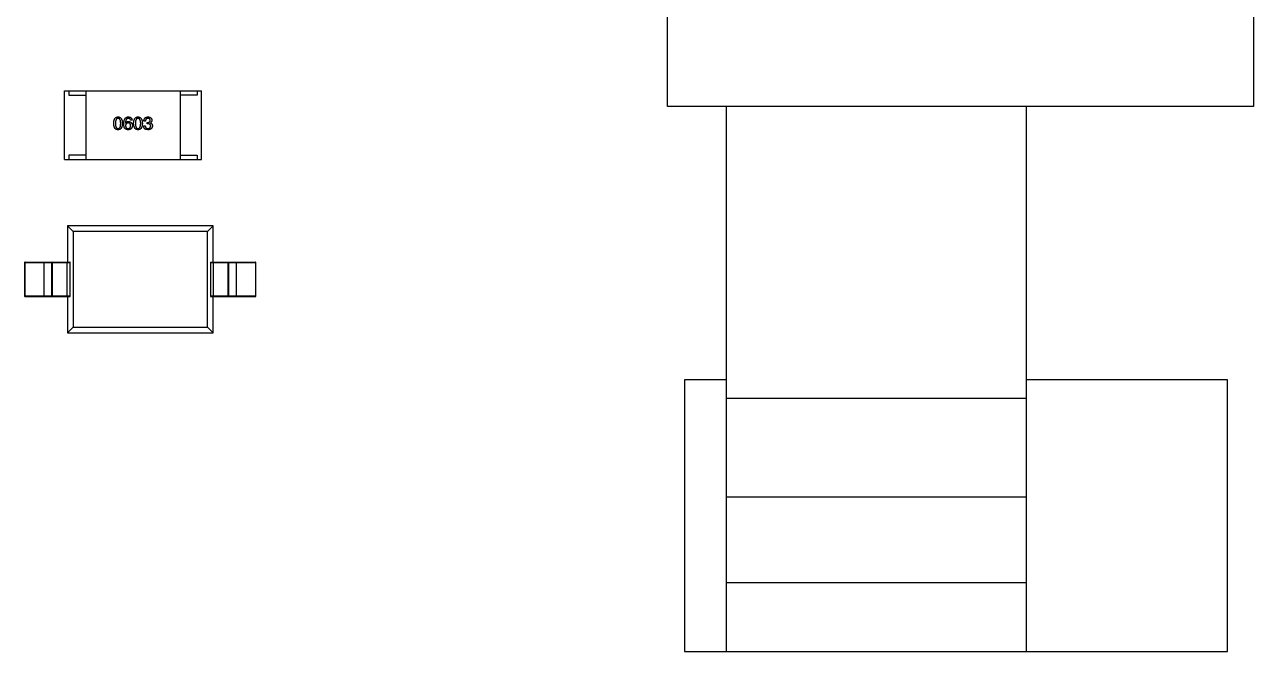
# Model space of a CAD drawing. Header units: inches. Extents: x -36 to 490, y -51 to 98.
# Drawn here: x 370.28 to 384.63, y -5.69 to 1.63 of the extents above; entities that cross this region are included whole.
import ezdxf

# ---------------------------------------------------------------- set-up
doc = ezdxf.new("R2010")
doc.units = ezdxf.units.IN
doc.header["$LTSCALE"] = 1.21
doc.header["$MEASUREMENT"] = 0
doc.layers.get('0').update_dxf_attribs({"linetype": 'CONTINUOUS'})

msp = doc.modelspace()

# ---------------------------------------------------------------- linework, layer by layer
at = {"color": 7, "linetype": 'Continuous'}
for p, q in [((377.79, 0.672), (377.79, 4.971)), ((384.63, 4.971), (384.63, 0.672)), ((370.751, 0.056), (370.751, 0.856)), ((370.751, 0.856), (372.351, 0.856)), ((370.801, 0.856), (370.801, 0.806)), ((370.801, 0.806), (371.001, 0.806)), ((371.001, 0.856), (371.001, 0.056)), ((372.101, 0.856), (372.101, 0.056)), ((372.301, 0.806), (372.101, 0.806)), ((372.301, 0.856), (372.301, 0.806)), ((372.351, 0.056), (372.351, 0.856)), ((384.63, 0.672), (377.79, 0.672)), ((378.48, -5.686), (378.48, 0.672)), ((381.98, -5.686), (381.98, 0.672)), ((371.461, 0.48), (371.462, 0.479)), ((371.54, 0.512), (371.522, 0.512)), ((371.675, 0.449), (371.694, 0.449)), ((371.696, 0.503), (371.678, 0.503)), ((371.714, 0.472), (371.714, 0.487)), ((371.714, 0.487), (371.724, 0.487)), ((371.723, 0.472), (371.714, 0.472)), ((371.753, 0.482), (371.753, 0.481)), ((371.724, 0.401), (371.697, 0.406)), ((370.751, 0.056), (372.351, 0.056)), ((371.001, 0.106), (370.801, 0.106)), ((370.801, 0.106), (370.801, 0.056)), ((372.101, 0.106), (372.301, 0.106)), ((372.301, 0.106), (372.301, 0.056)), ((372.485, -0.719), (370.785, -0.719)), ((370.785, -0.719), (370.851, -0.785)), ((370.785, -0.719), (370.785, -1.144)), ((372.419, -0.785), (370.851, -0.785)), ((370.851, -0.785), (370.851, -1.903)), ((372.485, -0.719), (372.419, -0.785)), ((372.419, -1.903), (372.419, -0.785)), ((372.485, -1.144), (372.485, -0.719)), ((370.29, -1.544), (370.29, -1.144)), ((370.29, -1.144), (370.815, -1.144)), ((370.513, -1.544), (370.513, -1.144)), ((370.6, -1.149), (370.605, -1.144)), ((370.613, -1.144), (370.608, -1.149)), ((370.783, -1.544), (370.783, -1.144)), ((372.455, -1.144), (372.98, -1.144)), ((372.486, -1.144), (372.486, -1.544)), ((372.661, -1.149), (372.656, -1.144)), ((372.664, -1.144), (372.669, -1.149)), ((372.757, -1.544), (372.757, -1.144)), ((372.98, -1.144), (372.98, -1.544)), ((370.285, -1.149), (370.285, -1.539)), ((370.285, -1.149), (370.816, -1.149)), ((370.6, -1.149), (370.6, -1.539)), ((370.608, -1.149), (370.608, -1.539)), ((370.816, -1.539), (370.816, -1.149)), ((372.454, -1.149), (372.985, -1.149)), ((372.454, -1.149), (372.454, -1.539)), ((372.661, -1.539), (372.661, -1.149)), ((372.669, -1.539), (372.669, -1.149)), ((372.985, -1.539), (372.985, -1.149)), ((370.816, -1.539), (370.285, -1.539)), ((370.29, -1.544), (370.815, -1.544)), ((370.605, -1.544), (370.6, -1.539)), ((370.608, -1.539), (370.613, -1.544)), ((370.785, -1.544), (370.785, -1.969)), ((372.985, -1.539), (372.454, -1.539)), ((372.455, -1.544), (372.98, -1.544)), ((372.485, -1.969), (372.485, -1.544)), ((372.656, -1.544), (372.661, -1.539)), ((372.669, -1.539), (372.664, -1.544)), ((370.851, -1.903), (370.785, -1.969)), ((370.785, -1.969), (372.485, -1.969)), ((370.851, -1.903), (372.419, -1.903)), ((372.485, -1.969), (372.419, -1.903)), ((378.48, -2.518), (377.99, -2.518)), ((377.99, -2.518), (377.99, -5.686)), ((384.327, -2.518), (381.98, -2.518)), ((384.327, -5.686), (384.327, -2.518)), ((378.48, -2.731), (381.98, -2.731)), ((378.48, -3.881), (381.98, -3.881)), ((378.48, -4.881), (381.98, -4.881)), ((377.99, -5.686), (384.327, -5.686))]:
    msp.add_line(p, q, dxfattribs=at)
for centre, start, end in [((370.29, -1.149), 90, 180), ((372.98, -1.149), 0, 90), ((370.29, -1.539), 180, 270), ((372.98, -1.539), 270, 0)]:
    msp.add_arc(centre, 0.005, start, end, dxfattribs=at)
for centre, start_param, end_param in [((370.815, -1.149), -1.570796, 0), ((372.455, -1.149), 0, 1.570796), ((370.815, -1.539), -3.141593, -1.570796), ((372.455, -1.539), 1.570796, 3.141593)]:
    msp.add_ellipse(centre, major_axis=(0, 0.005), ratio=0.176327, start_param=start_param, end_param=end_param, dxfattribs=at)
for points, knots in [([(371.325, 0.475), (371.325, 0.478), (371.325, 0.484), (371.326, 0.493), (371.327, 0.501), (371.329, 0.508), (371.33, 0.515), (371.333, 0.521), (371.335, 0.527), (371.338, 0.532), (371.342, 0.536), (371.345, 0.54), (371.35, 0.544), (371.354, 0.546), (371.359, 0.549), (371.364, 0.55), (371.37, 0.551), (371.374, 0.551), (371.376, 0.551)], [0, 0, 0, 0, 0.088823, 0.172287, 0.250296, 0.323438, 0.392244, 0.456221, 0.516635, 0.573871, 0.628, 0.680335, 0.731489, 0.782557, 0.834044, 0.886738, 0.942089, 1, 1, 1, 1]), ([(371.376, 0.401), (371.374, 0.401), (371.37, 0.402), (371.364, 0.403), (371.359, 0.404), (371.354, 0.406), (371.35, 0.409), (371.345, 0.412), (371.342, 0.416), (371.338, 0.42), (371.335, 0.425), (371.333, 0.431), (371.33, 0.437), (371.329, 0.443), (371.327, 0.45), (371.326, 0.458), (371.325, 0.466), (371.325, 0.472), (371.325, 0.475)], [0, 0, 0, 0, 0.059135, 0.115606, 0.169241, 0.221578, 0.273261, 0.324749, 0.377329, 0.431642, 0.488541, 0.548597, 0.612232, 0.680174, 0.752504, 0.829777, 0.912307, 1, 1, 1, 1]), ([(371.376, 0.534), (371.375, 0.534), (371.372, 0.534), (371.369, 0.533), (371.365, 0.532), (371.362, 0.531), (371.36, 0.528), (371.357, 0.526), (371.355, 0.523), (371.353, 0.519), (371.351, 0.515), (371.35, 0.511), (371.348, 0.506), (371.347, 0.501), (371.346, 0.495), (371.346, 0.489), (371.345, 0.482), (371.345, 0.478), (371.345, 0.475)], [0, 0, 0, 0, 0.049764, 0.097007, 0.143217, 0.188577, 0.235116, 0.282997, 0.333719, 0.387776, 0.445989, 0.508679, 0.576563, 0.649481, 0.728235, 0.812722, 0.903548, 1, 1, 1, 1]), ([(371.345, 0.475), (371.345, 0.473), (371.345, 0.468), (371.346, 0.461), (371.346, 0.455), (371.347, 0.449), (371.348, 0.444), (371.35, 0.439), (371.351, 0.435), (371.353, 0.431), (371.355, 0.427), (371.357, 0.424), (371.36, 0.422), (371.362, 0.42), (371.365, 0.418), (371.369, 0.417), (371.372, 0.416), (371.375, 0.416), (371.376, 0.416)], [0, 0, 0, 0, 0.096457, 0.187288, 0.27178, 0.350132, 0.423455, 0.491343, 0.554037, 0.612253, 0.666313, 0.717038, 0.764921, 0.811214, 0.856775, 0.902988, 0.950234, 1, 1, 1, 1]), ([(371.376, 0.551), (371.378, 0.551), (371.382, 0.551), (371.387, 0.55), (371.392, 0.548), (371.397, 0.546), (371.402, 0.543), (371.406, 0.54), (371.409, 0.536), (371.413, 0.531), (371.416, 0.526), (371.418, 0.521), (371.421, 0.515), (371.423, 0.508), (371.424, 0.5), (371.425, 0.492), (371.426, 0.484), (371.426, 0.478), (371.427, 0.475)], [0, 0, 0, 0, 0.057415, 0.112361, 0.16496, 0.216437, 0.267441, 0.318839, 0.371478, 0.426325, 0.483626, 0.544235, 0.608673, 0.677374, 0.750405, 0.828394, 0.911525, 1, 1, 1, 1]), ([(371.407, 0.475), (371.407, 0.478), (371.407, 0.482), (371.406, 0.489), (371.406, 0.495), (371.405, 0.501), (371.404, 0.506), (371.403, 0.511), (371.401, 0.515), (371.399, 0.519), (371.397, 0.523), (371.395, 0.526), (371.392, 0.528), (371.389, 0.531), (371.386, 0.532), (371.383, 0.533), (371.379, 0.534), (371.377, 0.534), (371.376, 0.534)], [0, 0, 0, 0, 0.095719, 0.185854, 0.269738, 0.347952, 0.420315, 0.487894, 0.550245, 0.608186, 0.662454, 0.713283, 0.761375, 0.808209, 0.854301, 0.901312, 0.949396, 1, 1, 1, 1]), ([(371.376, 0.416), (371.377, 0.416), (371.379, 0.416), (371.383, 0.417), (371.386, 0.418), (371.389, 0.42), (371.392, 0.422), (371.395, 0.425), (371.397, 0.428), (371.399, 0.431), (371.401, 0.435), (371.403, 0.44), (371.404, 0.444), (371.405, 0.45), (371.406, 0.455), (371.406, 0.462), (371.407, 0.468), (371.407, 0.473), (371.407, 0.475)], [0, 0, 0, 0, 0.050879, 0.099377, 0.146973, 0.193618, 0.240619, 0.289461, 0.34047, 0.395283, 0.453059, 0.515633, 0.582666, 0.655287, 0.732971, 0.815933, 0.905166, 1, 1, 1, 1]), ([(371.427, 0.475), (371.426, 0.472), (371.426, 0.466), (371.426, 0.458), (371.424, 0.45), (371.423, 0.443), (371.421, 0.437), (371.419, 0.431), (371.416, 0.425), (371.413, 0.42), (371.41, 0.416), (371.406, 0.412), (371.402, 0.409), (371.397, 0.406), (371.393, 0.404), (371.387, 0.403), (371.382, 0.402), (371.378, 0.401), (371.376, 0.401)], [0, 0, 0, 0, 0.08769, 0.170218, 0.24749, 0.319818, 0.387758, 0.451391, 0.511445, 0.568185, 0.622681, 0.67526, 0.726746, 0.778428, 0.830764, 0.884397, 0.940866, 1, 1, 1, 1]), ([(371.442, 0.472), (371.442, 0.475), (371.443, 0.481), (371.443, 0.49), (371.445, 0.498), (371.446, 0.506), (371.448, 0.513), (371.451, 0.519), (371.453, 0.525), (371.457, 0.531), (371.46, 0.535), (371.464, 0.539), (371.469, 0.543), (371.473, 0.546), (371.479, 0.548), (371.484, 0.55), (371.49, 0.551), (371.494, 0.551), (371.496, 0.551)], [0, 0, 0, 0, 0.087517, 0.169686, 0.246944, 0.319347, 0.387088, 0.450961, 0.511075, 0.567974, 0.622351, 0.675039, 0.726853, 0.778688, 0.83093, 0.884738, 0.941043, 1, 1, 1, 1]), ([(371.453, 0.421), (371.452, 0.423), (371.45, 0.426), (371.448, 0.431), (371.446, 0.437), (371.445, 0.443), (371.444, 0.449), (371.443, 0.457), (371.442, 0.464), (371.442, 0.469), (371.442, 0.472)], [0, 0, 0, 0, 0.101889, 0.209155, 0.322694, 0.442863, 0.569758, 0.70479, 0.848502, 1, 1, 1, 1]), ([(371.496, 0.534), (371.495, 0.534), (371.493, 0.534), (371.489, 0.533), (371.485, 0.532), (371.482, 0.53), (371.479, 0.528), (371.476, 0.526), (371.474, 0.523), (371.472, 0.52), (371.469, 0.516), (371.468, 0.512), (371.466, 0.508), (371.465, 0.503), (371.463, 0.498), (371.462, 0.492), (371.462, 0.486), (371.461, 0.482), (371.461, 0.48)], [0, 0, 0, 0, 0.054741, 0.107075, 0.158339, 0.208382, 0.258772, 0.310045, 0.362765, 0.417822, 0.475982, 0.537466, 0.602901, 0.673037, 0.747247, 0.826291, 0.910782, 1, 1, 1, 1]), ([(371.462, 0.479), (371.463, 0.481), (371.465, 0.483), (371.468, 0.487), (371.471, 0.49), (371.476, 0.493), (371.48, 0.495), (371.485, 0.496), (371.491, 0.497), (371.494, 0.497), (371.496, 0.497)], [0, 0, 0, 0, 0.122276, 0.239997, 0.35611, 0.473903, 0.59404, 0.720428, 0.855383, 1, 1, 1, 1]), ([(371.494, 0.481), (371.493, 0.481), (371.491, 0.481), (371.487, 0.48), (371.484, 0.48), (371.481, 0.479), (371.479, 0.477), (371.476, 0.476), (371.474, 0.474), (371.472, 0.472), (371.47, 0.47), (371.469, 0.468), (371.467, 0.465), (371.466, 0.463), (371.465, 0.459), (371.464, 0.456), (371.464, 0.453), (371.464, 0.45), (371.464, 0.449)], [0, 0, 0, 0, 0.070453, 0.136523, 0.199866, 0.260392, 0.318446, 0.374657, 0.430182, 0.485556, 0.541071, 0.598396, 0.657208, 0.718642, 0.783247, 0.851631, 0.923928, 1, 1, 1, 1]), ([(371.464, 0.449), (371.464, 0.448), (371.464, 0.445), (371.464, 0.441), (371.465, 0.438), (371.466, 0.435), (371.467, 0.432), (371.469, 0.429), (371.47, 0.427), (371.472, 0.425), (371.474, 0.423), (371.477, 0.421), (371.479, 0.42), (371.482, 0.418), (371.485, 0.417), (371.488, 0.417), (371.491, 0.416), (371.494, 0.416), (371.495, 0.416)], [0, 0, 0, 0, 0.076467, 0.148148, 0.216496, 0.280559, 0.342274, 0.401168, 0.458322, 0.514073, 0.569257, 0.62465, 0.68124, 0.739113, 0.799947, 0.862804, 0.929597, 1, 1, 1, 1]), ([(371.523, 0.45), (371.523, 0.451), (371.523, 0.453), (371.523, 0.457), (371.522, 0.46), (371.521, 0.463), (371.52, 0.466), (371.519, 0.468), (371.517, 0.471), (371.515, 0.473), (371.513, 0.475), (371.511, 0.476), (371.509, 0.478), (371.506, 0.479), (371.503, 0.48), (371.5, 0.48), (371.497, 0.481), (371.495, 0.481), (371.494, 0.481)], [0, 0, 0, 0, 0.076288, 0.14871, 0.216387, 0.281386, 0.342528, 0.402111, 0.4591, 0.514852, 0.569974, 0.625644, 0.682226, 0.740156, 0.800362, 0.863471, 0.930116, 1, 1, 1, 1]), ([(371.495, 0.416), (371.496, 0.416), (371.498, 0.416), (371.501, 0.417), (371.504, 0.418), (371.507, 0.419), (371.509, 0.42), (371.512, 0.422), (371.514, 0.423), (371.516, 0.425), (371.517, 0.428), (371.519, 0.43), (371.52, 0.433), (371.521, 0.436), (371.522, 0.439), (371.523, 0.442), (371.523, 0.446), (371.523, 0.448), (371.523, 0.45)], [0, 0, 0, 0, 0.066682, 0.130303, 0.190802, 0.248749, 0.30534, 0.361219, 0.415721, 0.471765, 0.528279, 0.586428, 0.64659, 0.710143, 0.776461, 0.846692, 0.921137, 1, 1, 1, 1]), ([(371.496, 0.551), (371.498, 0.551), (371.501, 0.551), (371.506, 0.55), (371.51, 0.549), (371.514, 0.548), (371.518, 0.547), (371.521, 0.545), (371.524, 0.543), (371.527, 0.54), (371.53, 0.538), (371.532, 0.535), (371.534, 0.532), (371.536, 0.528), (371.537, 0.525), (371.538, 0.521), (371.539, 0.516), (371.54, 0.514), (371.54, 0.512)], [0, 0, 0, 0, 0.073784, 0.144317, 0.211047, 0.274818, 0.336501, 0.395724, 0.453465, 0.510016, 0.566585, 0.622844, 0.680328, 0.739335, 0.800408, 0.863904, 0.93053, 1, 1, 1, 1]), ([(371.522, 0.512), (371.521, 0.514), (371.521, 0.517), (371.519, 0.522), (371.517, 0.526), (371.514, 0.529), (371.51, 0.531), (371.506, 0.533), (371.501, 0.534), (371.498, 0.534), (371.496, 0.534)], [0, 0, 0, 0, 0.1439, 0.274233, 0.394478, 0.509388, 0.621911, 0.738504, 0.863414, 1, 1, 1, 1]), ([(371.496, 0.497), (371.498, 0.497), (371.502, 0.497), (371.507, 0.496), (371.512, 0.495), (371.516, 0.493), (371.52, 0.491), (371.524, 0.489), (371.528, 0.487), (371.531, 0.484), (371.533, 0.481), (371.536, 0.477), (371.538, 0.474), (371.54, 0.47), (371.541, 0.465), (371.542, 0.461), (371.543, 0.456), (371.543, 0.452), (371.543, 0.451)], [0, 0, 0, 0, 0.074228, 0.144548, 0.211288, 0.274576, 0.335162, 0.393915, 0.450599, 0.506657, 0.562409, 0.618617, 0.676096, 0.735061, 0.79654, 0.860906, 0.928473, 1, 1, 1, 1]), ([(371.543, 0.451), (371.543, 0.449), (371.543, 0.445), (371.542, 0.44), (371.541, 0.435), (371.54, 0.431), (371.537, 0.426), (371.535, 0.422), (371.532, 0.418), (371.53, 0.415), (371.528, 0.414)], [0, 0, 0, 0, 0.12904, 0.253809, 0.377066, 0.499122, 0.621469, 0.744665, 0.870607, 1, 1, 1, 1]), ([(371.558, 0.475), (371.558, 0.478), (371.558, 0.484), (371.559, 0.493), (371.56, 0.501), (371.562, 0.508), (371.564, 0.515), (371.566, 0.521), (371.568, 0.527), (371.571, 0.532), (371.575, 0.536), (371.579, 0.54), (371.583, 0.544), (371.587, 0.546), (371.592, 0.549), (371.597, 0.55), (371.603, 0.551), (371.607, 0.551), (371.609, 0.551)], [0, 0, 0, 0, 0.088823, 0.172287, 0.250296, 0.323438, 0.392244, 0.456221, 0.516635, 0.573871, 0.628, 0.680335, 0.731489, 0.782557, 0.834044, 0.886738, 0.942089, 1, 1, 1, 1]), ([(371.609, 0.401), (371.607, 0.401), (371.603, 0.402), (371.597, 0.403), (371.592, 0.404), (371.587, 0.406), (371.583, 0.409), (371.579, 0.412), (371.575, 0.416), (371.572, 0.42), (371.568, 0.425), (371.566, 0.431), (371.564, 0.437), (371.562, 0.443), (371.56, 0.45), (371.559, 0.458), (371.558, 0.466), (371.558, 0.472), (371.558, 0.475)], [0, 0, 0, 0, 0.059135, 0.115606, 0.169241, 0.221578, 0.273261, 0.324749, 0.377329, 0.431642, 0.488541, 0.548597, 0.612232, 0.680174, 0.752504, 0.829777, 0.912307, 1, 1, 1, 1]), ([(371.609, 0.534), (371.608, 0.534), (371.605, 0.534), (371.602, 0.533), (371.599, 0.532), (371.596, 0.531), (371.593, 0.528), (371.59, 0.526), (371.588, 0.523), (371.586, 0.519), (371.584, 0.515), (371.583, 0.511), (371.581, 0.506), (371.58, 0.501), (371.58, 0.495), (371.579, 0.489), (371.579, 0.482), (371.579, 0.478), (371.579, 0.475)], [0, 0, 0, 0, 0.049764, 0.097007, 0.143217, 0.188577, 0.235116, 0.282997, 0.333719, 0.387776, 0.445989, 0.508679, 0.576563, 0.649481, 0.728235, 0.812722, 0.903548, 1, 1, 1, 1]), ([(371.579, 0.475), (371.579, 0.473), (371.579, 0.468), (371.579, 0.461), (371.58, 0.455), (371.58, 0.449), (371.581, 0.444), (371.583, 0.439), (371.584, 0.435), (371.586, 0.431), (371.588, 0.427), (371.59, 0.424), (371.593, 0.422), (371.596, 0.42), (371.599, 0.418), (371.602, 0.417), (371.605, 0.416), (371.608, 0.416), (371.609, 0.416)], [0, 0, 0, 0, 0.096457, 0.187288, 0.27178, 0.350132, 0.423455, 0.491343, 0.554037, 0.612253, 0.666313, 0.717038, 0.764921, 0.811214, 0.856775, 0.902988, 0.950234, 1, 1, 1, 1]), ([(371.609, 0.551), (371.611, 0.551), (371.615, 0.551), (371.62, 0.55), (371.625, 0.548), (371.63, 0.546), (371.635, 0.543), (371.639, 0.54), (371.643, 0.536), (371.646, 0.531), (371.649, 0.526), (371.652, 0.521), (371.654, 0.515), (371.656, 0.508), (371.657, 0.5), (371.658, 0.492), (371.659, 0.484), (371.66, 0.478), (371.66, 0.475)], [0, 0, 0, 0, 0.057415, 0.112361, 0.16496, 0.216437, 0.267441, 0.318839, 0.371478, 0.426325, 0.483626, 0.544235, 0.608673, 0.677374, 0.750405, 0.828394, 0.911525, 1, 1, 1, 1]), ([(371.64, 0.475), (371.64, 0.478), (371.64, 0.482), (371.64, 0.489), (371.639, 0.495), (371.638, 0.501), (371.637, 0.506), (371.636, 0.511), (371.634, 0.515), (371.632, 0.519), (371.63, 0.523), (371.628, 0.526), (371.625, 0.528), (371.623, 0.531), (371.62, 0.532), (371.616, 0.533), (371.613, 0.534), (371.61, 0.534), (371.609, 0.534)], [0, 0, 0, 0, 0.095719, 0.185854, 0.269738, 0.347952, 0.420315, 0.487894, 0.550245, 0.608186, 0.662454, 0.713283, 0.761375, 0.808209, 0.854301, 0.901312, 0.949396, 1, 1, 1, 1]), ([(371.609, 0.416), (371.61, 0.416), (371.613, 0.416), (371.616, 0.417), (371.62, 0.418), (371.623, 0.42), (371.625, 0.422), (371.628, 0.425), (371.63, 0.428), (371.632, 0.431), (371.634, 0.435), (371.636, 0.44), (371.637, 0.444), (371.638, 0.45), (371.639, 0.455), (371.64, 0.462), (371.64, 0.468), (371.64, 0.473), (371.64, 0.475)], [0, 0, 0, 0, 0.050879, 0.099377, 0.146973, 0.193618, 0.240619, 0.289461, 0.34047, 0.395283, 0.453059, 0.515633, 0.582666, 0.655287, 0.732971, 0.815933, 0.905166, 1, 1, 1, 1]), ([(371.66, 0.475), (371.66, 0.472), (371.659, 0.466), (371.659, 0.458), (371.658, 0.45), (371.656, 0.443), (371.654, 0.437), (371.652, 0.431), (371.649, 0.425), (371.646, 0.42), (371.643, 0.416), (371.639, 0.412), (371.635, 0.409), (371.631, 0.406), (371.626, 0.404), (371.62, 0.403), (371.615, 0.402), (371.611, 0.401), (371.609, 0.401)], [0, 0, 0, 0, 0.08769, 0.170218, 0.24749, 0.319818, 0.387758, 0.451391, 0.511445, 0.568185, 0.622681, 0.67526, 0.726746, 0.778428, 0.830764, 0.884397, 0.940866, 1, 1, 1, 1]), ([(371.697, 0.406), (371.696, 0.407), (371.694, 0.408), (371.692, 0.409), (371.689, 0.411), (371.687, 0.413), (371.685, 0.415), (371.684, 0.417), (371.682, 0.419), (371.681, 0.422), (371.679, 0.425), (371.678, 0.428), (371.677, 0.431), (371.676, 0.434), (371.676, 0.437), (371.675, 0.441), (371.675, 0.445), (371.675, 0.448), (371.675, 0.449)], [0, 0, 0, 0, 0.056906, 0.113264, 0.168825, 0.223843, 0.279195, 0.335267, 0.392098, 0.450414, 0.51054, 0.572219, 0.636652, 0.703156, 0.773102, 0.845505, 0.921063, 1, 1, 1, 1]), ([(371.678, 0.503), (371.678, 0.505), (371.678, 0.509), (371.679, 0.514), (371.68, 0.519), (371.681, 0.524), (371.683, 0.528), (371.685, 0.532), (371.687, 0.536), (371.69, 0.539), (371.693, 0.542), (371.697, 0.544), (371.701, 0.546), (371.705, 0.548), (371.71, 0.55), (371.715, 0.55), (371.72, 0.551), (371.724, 0.551), (371.725, 0.551)], [0, 0, 0, 0, 0.074804, 0.144899, 0.211458, 0.274554, 0.334363, 0.392059, 0.448123, 0.503024, 0.558154, 0.613471, 0.670844, 0.729926, 0.792003, 0.857405, 0.926768, 1, 1, 1, 1]), ([(371.694, 0.449), (371.694, 0.448), (371.694, 0.445), (371.694, 0.441), (371.695, 0.438), (371.696, 0.435), (371.697, 0.432), (371.698, 0.429), (371.7, 0.426), (371.702, 0.424), (371.704, 0.422), (371.706, 0.421), (371.709, 0.419), (371.711, 0.418), (371.714, 0.417), (371.718, 0.417), (371.721, 0.416), (371.723, 0.416), (371.725, 0.416)], [0, 0, 0, 0, 0.07723, 0.149593, 0.217944, 0.282232, 0.34411, 0.402297, 0.458791, 0.513966, 0.568538, 0.623291, 0.679957, 0.737243, 0.798142, 0.86118, 0.928728, 1, 1, 1, 1]), ([(371.725, 0.534), (371.724, 0.534), (371.721, 0.534), (371.718, 0.534), (371.715, 0.533), (371.712, 0.532), (371.71, 0.531), (371.708, 0.53), (371.705, 0.528), (371.704, 0.526), (371.702, 0.524), (371.7, 0.522), (371.699, 0.519), (371.698, 0.517), (371.697, 0.514), (371.697, 0.51), (371.696, 0.507), (371.696, 0.504), (371.696, 0.503)], [0, 0, 0, 0, 0.069877, 0.136363, 0.198671, 0.257968, 0.315462, 0.370709, 0.425568, 0.479847, 0.535753, 0.592303, 0.651386, 0.713311, 0.778642, 0.84836, 0.921866, 1, 1, 1, 1]), ([(371.757, 0.445), (371.757, 0.446), (371.757, 0.448), (371.756, 0.451), (371.756, 0.454), (371.755, 0.457), (371.753, 0.459), (371.752, 0.461), (371.75, 0.463), (371.748, 0.465), (371.746, 0.467), (371.744, 0.468), (371.741, 0.469), (371.738, 0.47), (371.734, 0.471), (371.731, 0.471), (371.727, 0.472), (371.724, 0.472), (371.723, 0.472)], [0, 0, 0, 0, 0.066518, 0.129194, 0.188613, 0.245254, 0.300032, 0.353805, 0.407079, 0.461108, 0.516272, 0.574141, 0.634837, 0.699275, 0.767504, 0.840272, 0.917505, 1, 1, 1, 1]), ([(371.724, 0.487), (371.725, 0.487), (371.727, 0.488), (371.73, 0.488), (371.733, 0.488), (371.736, 0.489), (371.738, 0.49), (371.74, 0.491), (371.742, 0.492), (371.744, 0.494), (371.746, 0.495), (371.747, 0.497), (371.749, 0.499), (371.75, 0.501), (371.751, 0.503), (371.751, 0.506), (371.752, 0.508), (371.752, 0.51), (371.752, 0.511)], [0, 0, 0, 0, 0.079415, 0.154091, 0.22508, 0.29186, 0.355026, 0.415127, 0.472418, 0.528511, 0.583551, 0.638361, 0.693547, 0.750023, 0.807857, 0.868401, 0.932259, 1, 1, 1, 1]), ([(371.777, 0.447), (371.777, 0.445), (371.777, 0.442), (371.776, 0.437), (371.775, 0.432), (371.773, 0.428), (371.771, 0.424), (371.769, 0.42), (371.766, 0.417), (371.763, 0.414), (371.759, 0.411), (371.755, 0.409), (371.751, 0.406), (371.746, 0.405), (371.741, 0.403), (371.736, 0.402), (371.73, 0.402), (371.726, 0.401), (371.724, 0.401)], [0, 0, 0, 0, 0.068236, 0.132937, 0.194125, 0.253174, 0.310181, 0.365986, 0.421096, 0.476216, 0.532352, 0.590232, 0.649824, 0.71274, 0.778406, 0.848058, 0.921922, 1, 1, 1, 1]), ([(371.725, 0.551), (371.727, 0.551), (371.731, 0.551), (371.735, 0.55), (371.74, 0.55), (371.744, 0.548), (371.748, 0.547), (371.752, 0.545), (371.755, 0.543), (371.758, 0.541), (371.761, 0.538), (371.763, 0.536), (371.765, 0.532), (371.767, 0.529), (371.768, 0.525), (371.769, 0.521), (371.77, 0.517), (371.77, 0.514), (371.771, 0.513)], [0, 0, 0, 0, 0.077845, 0.151584, 0.221397, 0.287366, 0.350104, 0.410398, 0.467998, 0.524388, 0.579979, 0.635152, 0.690917, 0.747936, 0.806661, 0.867861, 0.932479, 1, 1, 1, 1]), ([(371.752, 0.511), (371.752, 0.512), (371.751, 0.514), (371.751, 0.516), (371.75, 0.519), (371.749, 0.521), (371.748, 0.523), (371.747, 0.525), (371.746, 0.527), (371.744, 0.528), (371.742, 0.529), (371.74, 0.531), (371.738, 0.532), (371.736, 0.532), (371.733, 0.533), (371.731, 0.534), (371.728, 0.534), (371.726, 0.534), (371.725, 0.534)], [0, 0, 0, 0, 0.067655, 0.132224, 0.194132, 0.253145, 0.309858, 0.366002, 0.421361, 0.47702, 0.532632, 0.590536, 0.65067, 0.713258, 0.779588, 0.848803, 0.921949, 1, 1, 1, 1]), ([(371.725, 0.416), (371.726, 0.416), (371.728, 0.416), (371.732, 0.417), (371.735, 0.418), (371.738, 0.418), (371.741, 0.42), (371.743, 0.421), (371.746, 0.422), (371.748, 0.424), (371.75, 0.426), (371.751, 0.428), (371.753, 0.43), (371.754, 0.433), (371.755, 0.436), (371.756, 0.438), (371.756, 0.442), (371.757, 0.444), (371.757, 0.445)], [0, 0, 0, 0, 0.076694, 0.149502, 0.218019, 0.283183, 0.345589, 0.405199, 0.462852, 0.519478, 0.575313, 0.630559, 0.687006, 0.744638, 0.804006, 0.866059, 0.931486, 1, 1, 1, 1]), ([(371.771, 0.513), (371.771, 0.511), (371.77, 0.507), (371.77, 0.502), (371.768, 0.498), (371.766, 0.494), (371.764, 0.49), (371.76, 0.487), (371.757, 0.484), (371.754, 0.482), (371.753, 0.482)], [0, 0, 0, 0, 0.143686, 0.277942, 0.40333, 0.521785, 0.638573, 0.755208, 0.874773, 1, 1, 1, 1]), ([(371.753, 0.481), (371.754, 0.481), (371.755, 0.48), (371.758, 0.479), (371.761, 0.477), (371.763, 0.476), (371.765, 0.474), (371.768, 0.473), (371.769, 0.471), (371.771, 0.469), (371.772, 0.467), (371.774, 0.464), (371.775, 0.462), (371.776, 0.459), (371.776, 0.456), (371.777, 0.453), (371.777, 0.45), (371.777, 0.448), (371.777, 0.447)], [0, 0, 0, 0, 0.069445, 0.136039, 0.200011, 0.261745, 0.322328, 0.381403, 0.438864, 0.496655, 0.554398, 0.612391, 0.672266, 0.733005, 0.79604, 0.861293, 0.928785, 1, 1, 1, 1]), ([(371.492, 0.401), (371.489, 0.401), (371.485, 0.402), (371.48, 0.403), (371.474, 0.404), (371.469, 0.407), (371.464, 0.409), (371.46, 0.413), (371.456, 0.417), (371.454, 0.42), (371.453, 0.421)], [0, 0, 0, 0, 0.137449, 0.267856, 0.393219, 0.514735, 0.63397, 0.753734, 0.874967, 1, 1, 1, 1]), ([(371.528, 0.414), (371.527, 0.413), (371.526, 0.41), (371.522, 0.408), (371.518, 0.406), (371.514, 0.404), (371.509, 0.403), (371.504, 0.402), (371.498, 0.401), (371.494, 0.401), (371.492, 0.401)], [0, 0, 0, 0, 0.105033, 0.21147, 0.321511, 0.438526, 0.563605, 0.698055, 0.843218, 1, 1, 1, 1])]:
    msp.add_open_spline(points, degree=3, knots=knots, dxfattribs=at)

doc.saveas('drawing.dxf')
